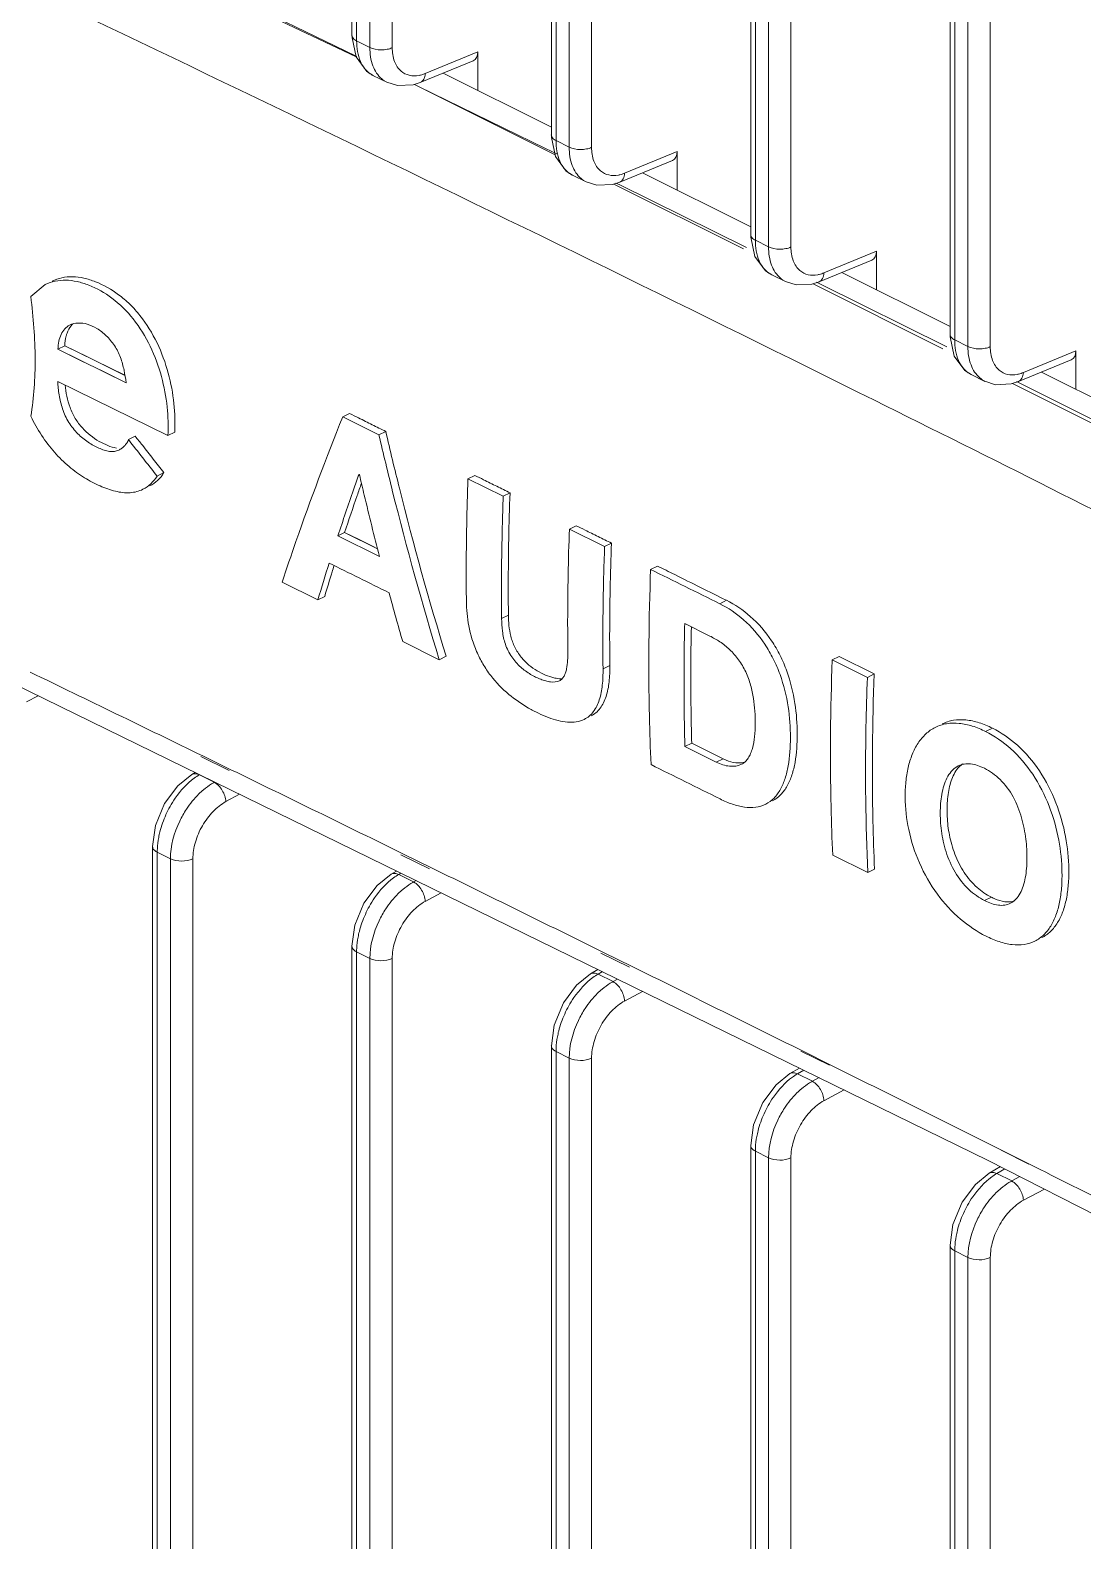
# Model space of a CAD drawing. Header units: millimetres. Extents: x 1177 to 4147, y 93 to 2194.
# Drawn here: x 3207.03 to 3230.02, y 859.82 to 892.83 of the extents above; entities that cross this region are included whole.
import ezdxf

# ---------------------------------------------------------------- set-up
doc = ezdxf.new("R2010")
doc.units = ezdxf.units.MM
doc.header["$LTSCALE"] = 0.1
doc.layers.get('0').update_dxf_attribs({"lineweight": 13})

# ---------------------------------------------------------------- blocks, each defined once
blk = doc.blocks.new('01')
for p, q in [((3520.217, 857.755), (3520.217, 941.059)), ((3520.363, 857.578), (3520.363, 940.883)), ((3520.776, 940.676), (3520.776, 857.372)), ((3521.474, 940.672), (3521.474, 857.368)), ((3526.44, 854.644), (3526.44, 937.948)), ((3526.586, 854.467), (3526.586, 937.771)), ((3526.998, 937.565), (3526.998, 854.261)), ((3527.696, 937.561), (3527.696, 854.256)), ((3532.662, 851.532), (3532.662, 934.837)), ((3532.809, 851.356), (3532.809, 934.66)), ((3533.221, 934.454), (3533.221, 851.15)), ((3533.919, 934.449), (3533.919, 851.145)), ((3538.885, 848.421), (3538.885, 931.726)), ((3539.031, 848.244), (3539.031, 931.549)), ((3539.443, 931.343), (3539.443, 848.038)), ((3540.141, 931.338), (3540.141, 848.034)), ((3515.664, 859.305), (3520.345, 857.084)), ((3516.075, 859.174), (3520.006, 857.27)), ((3520.006, 857.27), (3520.367, 857.094)), ((3520.363, 857.578), (3520.776, 857.372)), ((3522.505, 856.56), (3524.144, 857.235)), ((3524.144, 857.235), (3524.144, 856.035)), ((3522.351, 856.279), (3524.001, 856.959)), ((3520.873, 856.502), (3521.306, 856.285)), ((3521.301, 856.287), (3521.306, 856.285)), ((3521.301, 856.287), (3521.634, 856.181)), ((3523.067, 856.574), (3526.44, 854.887)), ((3522.166, 856.218), (3526.557, 854.023)), ((3522.167, 856.218), (3522.292, 856.157)), ((3522.292, 856.157), (3526.262, 854.218)), ((3526.586, 854.467), (3526.998, 854.261)), ((3526.262, 854.218), (3526.608, 854.048)), ((3528.728, 853.448), (3530.366, 854.124)), ((3530.366, 854.124), (3530.366, 852.924)), ((3528.574, 853.167), (3530.224, 853.847)), ((3529.289, 853.462), (3532.662, 851.776)), ((3527.096, 853.39), (3527.528, 853.174)), ((3527.524, 853.176), (3527.528, 853.174)), ((3527.524, 853.176), (3527.857, 853.07)), ((3528.389, 853.107), (3532.437, 851.083)), ((3528.456, 853.141), (3528.581, 853.08)), ((3528.581, 853.08), (3532.534, 851.132)), ((3532.809, 851.356), (3533.221, 851.15)), ((3534.796, 850.056), (3536.447, 850.736)), ((3534.95, 850.337), (3536.589, 851.012)), ((3536.589, 851.012), (3536.589, 849.813)), ((3533.318, 850.279), (3533.751, 850.063)), ((3535.512, 850.351), (3538.885, 848.665)), ((3510.189, 849.595), (3510.644, 849.969)), ((3533.747, 850.065), (3533.751, 850.063)), ((3533.747, 850.065), (3534.08, 849.959)), ((3534.611, 849.996), (3538.66, 847.971)), ((3534.719, 850.05), (3534.844, 849.989)), ((3534.844, 849.989), (3538.78, 848.032)), ((3511.25, 848.062), (3511.038, 847.956)), ((3511.038, 847.956), (3513.168, 846.909)), ((3511.25, 848.062), (3513.127, 847.139)), ((3539.031, 848.244), (3539.443, 848.038)), ((3541.173, 847.226), (3542.811, 847.901)), ((3542.811, 847.901), (3542.811, 846.701)), ((3541.019, 846.945), (3542.669, 847.625)), ((3514.474, 845.256), (3511.036, 846.947)), ((3539.541, 847.168), (3539.973, 846.951)), ((3539.969, 846.954), (3539.973, 846.951)), ((3539.969, 846.954), (3540.302, 846.847)), ((3540.834, 846.884), (3544.882, 844.86)), ((3540.956, 846.945), (3541.08, 846.884)), ((3541.08, 846.884), (3541.329, 846.759)), ((3541.735, 847.24), (3545.107, 845.553)), ((3541.329, 846.759), (3544.999, 844.918)), ((3520.142, 845.947), (3519.929, 845.841)), ((3519.929, 845.841), (3521.059, 845.283)), ((3513.451, 845.239), (3513.239, 845.133)), ((3514.686, 845.362), (3514.474, 845.256)), ((3521.271, 845.389), (3521.059, 845.283)), ((3514.348, 844.102), (3514.136, 843.996)), ((3520.451, 844.04), (3520.437, 844.047)), ((3524.049, 844.015), (3523.837, 843.909)), ((3523.837, 843.909), (3524.938, 843.364)), ((3525.15, 843.47), (3524.938, 843.364)), ((3519.989, 842.234), (3519.777, 842.128)), ((3519.989, 842.234), (3521.015, 841.727)), ((3527.216, 842.446), (3527.004, 842.34)), ((3527.004, 842.34), (3528.103, 841.795)), ((3519.777, 842.128), (3521.075, 841.486)), ((3519.777, 842.128), (3521.075, 841.486)), ((3520.853, 841.805), (3521.014, 841.726)), ((3528.315, 841.901), (3528.103, 841.795)), ((3529.751, 841.187), (3529.539, 841.081)), ((3519.154, 840.134), (3518.038, 840.685)), ((3519.366, 840.24), (3519.154, 840.134)), ((3531.906, 840.116), (3531.694, 840.01)), ((3525.101, 839.653), (3524.889, 839.547)), ((3531.386, 839.002), (3530.602, 839.392)), ((3507.527, 838.552), (3540.074, 822.635)), ((3522.944, 838.263), (3521.8, 838.828)), ((3523.156, 838.369), (3522.944, 838.263)), ((3535.421, 838.365), (3535.209, 838.259)), ((3535.421, 838.365), (3536.517, 837.818)), ((3528.265, 838.083), (3528.053, 837.977)), ((3535.209, 838.259), (3536.305, 837.712)), ((3536.517, 837.818), (3536.305, 837.712)), ((3510.421, 837.137), (3510.06, 836.943)), ((3540.207, 836.125), (3539.995, 836.019)), ((3530.822, 835.656), (3530.61, 835.55)), ((3530.61, 835.55), (3531.589, 835.063)), ((3530.822, 835.656), (3531.801, 835.169)), ((3515.495, 835.239), (3516.389, 834.8)), ((3515.563, 835.257), (3516.462, 834.819)), ((3531.801, 835.169), (3531.589, 835.063)), ((3515.218, 834.675), (3515.325, 834.739)), ((3515.455, 834.669), (3515.92, 834.436)), ((3516.71, 834.061), (3516.282, 833.832)), ((3513.994, 762.717), (3513.994, 832.432)), ((3514.141, 762.54), (3514.141, 832.256)), ((3514.141, 832.256), (3514.553, 832.05)), ((3514.553, 832.05), (3514.553, 762.334)), ((3515.251, 832.045), (3515.251, 762.329)), ((3521.74, 832.173), (3522.634, 831.734)), ((3521.828, 832.196), (3522.724, 831.757)), ((3536.317, 831.618), (3535.221, 832.165)), ((3521.441, 831.564), (3521.611, 831.665)), ((3521.677, 831.557), (3521.747, 831.598)), ((3521.677, 831.557), (3522.142, 831.325)), ((3522.22, 831.367), (3522.142, 831.325)), ((3536.529, 831.724), (3536.317, 831.618)), ((3522.999, 830.986), (3522.505, 830.72)), ((3540.178, 830.848), (3539.965, 830.741)), ((3520.217, 759.606), (3520.217, 829.321)), ((3520.363, 759.429), (3520.363, 829.144)), ((3520.363, 829.144), (3520.776, 828.938)), ((3520.776, 828.938), (3520.776, 759.223)), ((3521.474, 828.934), (3521.474, 759.218)), ((3527.984, 829.107), (3528.879, 828.668)), ((3528.068, 829.127), (3528.959, 828.686)), ((3527.663, 828.453), (3527.896, 828.591)), ((3527.9, 828.446), (3528.032, 828.525)), ((3527.9, 828.446), (3528.365, 828.214)), ((3528.509, 828.291), (3528.365, 828.214)), ((3529.288, 827.91), (3528.728, 827.609)), ((3526.44, 756.494), (3526.44, 826.21)), ((3526.586, 756.317), (3526.586, 826.033)), ((3526.586, 826.033), (3526.998, 825.827)), ((3526.998, 825.827), (3526.998, 756.111)), ((3527.696, 825.822), (3527.696, 756.107)), ((3534.229, 826.041), (3535.123, 825.602)), ((3534.28, 826.05), (3535.167, 825.608)), ((3533.886, 825.342), (3534.182, 825.517)), ((3534.122, 825.335), (3534.318, 825.451)), ((3534.122, 825.335), (3534.587, 825.102)), ((3534.798, 825.216), (3534.587, 825.102)), ((3535.577, 824.835), (3534.95, 824.498)), ((3532.662, 753.383), (3532.662, 823.099)), ((3532.809, 753.206), (3532.809, 822.922)), ((3532.809, 822.922), (3533.221, 822.716)), ((3540.478, 822.957), (3541.346, 822.515)), ((3540.489, 822.953), (3541.366, 822.514)), ((3533.221, 822.716), (3533.221, 753)), ((3533.919, 822.711), (3533.919, 752.995)), ((3540.074, 822.635), (3571.916, 806.359)), ((3540.108, 822.23), (3540.459, 822.439)), ((3540.345, 822.224), (3540.593, 822.37)), ((3540.345, 822.224), (3540.81, 821.991)), ((3541.066, 822.129), (3540.81, 821.991)), ((3541.828, 821.739), (3541.173, 821.387)), ((3538.885, 750.272), (3538.885, 819.987)), ((3539.031, 750.095), (3539.031, 819.811)), ((3539.031, 819.811), (3539.443, 819.604)), ((3539.443, 819.604), (3539.443, 749.889)), ((3540.141, 819.6), (3540.141, 749.884))]:
    blk.add_line(p, q)
for points in [[(3520.217, 857.755), (3520.219, 857.675), (3520.347, 857.076), (3520.679, 856.627), (3520.874, 856.501)], [(3521.634, 856.181), (3522.129, 856.206), (3522.351, 856.279)], [(3526.44, 854.644), (3526.441, 854.564), (3526.57, 853.965), (3526.902, 853.516), (3527.097, 853.39)], [(3527.857, 853.07), (3528.352, 853.095), (3528.574, 853.167)], [(3532.662, 851.533), (3532.664, 851.452), (3532.792, 850.853), (3533.125, 850.404), (3533.319, 850.279)], [(3534.08, 849.959), (3534.574, 849.983), (3534.796, 850.056)], [(3538.885, 848.421), (3538.886, 848.341), (3539.015, 847.742), (3539.347, 847.293), (3539.542, 847.167)], [(3511.038, 847.956), (3511.748, 847.607), (3512.458, 847.258), (3513.168, 846.909)], [(3511.25, 848.062), (3511.963, 847.714), (3512.667, 847.362), (3513.126, 847.138)], [(3514.474, 845.256), (3513.328, 845.82), (3512.182, 846.384), (3511.036, 846.947)], [(3540.302, 846.847), (3540.797, 846.872), (3541.019, 846.945)], [(3519.989, 842.234), (3520.423, 842.02), (3520.853, 841.805)], [(3515.218, 834.675), (3514.785, 834.329), (3514.37, 833.77), (3514.085, 833.082), (3513.994, 832.432)], [(3521.441, 831.564), (3521.008, 831.218), (3520.592, 830.659), (3520.308, 829.971), (3520.217, 829.321)], [(3527.663, 828.453), (3527.23, 828.106), (3526.815, 827.548), (3526.53, 826.859), (3526.44, 826.209)], [(3533.886, 825.342), (3533.453, 824.995), (3533.037, 824.437), (3532.753, 823.748), (3532.662, 823.098)], [(3540.108, 822.23), (3539.675, 821.884), (3539.26, 821.325), (3538.975, 820.637), (3538.885, 819.987)]]:
    blk.add_lwpolyline(points)
for centre, radius, start, end in [((3521.198, 857.152), 0.727, 235.4868, 243.4173), ((3521.662, 856.995), 0.794, 229.521, 243.0022), ((3527.421, 854.041), 0.727, 235.4868, 243.4173), ((3527.884, 853.884), 0.794, 229.521, 243.0022), ((3533.644, 850.93), 0.727, 235.4868, 243.4173), ((3534.107, 850.773), 0.794, 229.521, 243.0022), ((3539.866, 847.818), 0.727, 235.4868, 243.4173), ((3540.33, 847.661), 0.794, 229.521, 243.0022), ((3774.567, 1050.302), 332.245, 218.13547, 218.38522), ((3595.055, 817.416), 79.228, 162.47145, 163.33635), ((3595.786, 817.358), 79.772, 162.60951, 162.75934), ((3594.675, 817.702), 78.609, 162.75876, 163.33878), ((3614.983, 865.445), 96.91, 195.00666, 195.94179), ((2332.396, -1594.291), 2702.33, 64.034351, 64.161365), ((2357.627, -1542.481), 2644.703, 63.883278, 64.012693), ((3517.442, 832.056), 3.325, 150.8427, 155.6758), ((2382.414, -1491.921), 2588.394, 63.729365, 63.861212), ((3523.665, 828.944), 3.325, 150.8427, 155.6758), ((2406.772, -1442.574), 2533.363, 63.572578, 63.706887), ((3529.887, 825.833), 3.325, 150.8427, 155.6758), ((2430.703, -1394.424), 2479.594, 63.412261, 63.549682), ((3536.11, 822.722), 3.325, 150.8427, 155.6758), ((2436.932, -1381.945), 2465.647, 63.249336, 63.389138), ((3542.332, 819.611), 3.325, 150.8427, 155.6758)]:
    blk.add_arc(centre, radius, start, end)
for centre in [(3523.79, 857.412), (3530.013, 854.301), (3536.235, 851.19), (3542.458, 848.078)]:
    blk.add_ellipse(centre, major_axis=(-0.224, 0.448), ratio=0.611425, start_param=-3.185781, end_param=-2.255396)
for points, knots in [([(3547.494, 840.852), (3543.844, 842.702), (3529.13, 850.09), (3514.302, 857.253), (3503.103, 862.517)], [0, 0, 0, 0, 0.248513, 1, 1, 1, 1]), ([(3520.217, 857.755), (3520.217, 857.721), (3520.254, 857.642), (3520.323, 857.598), (3520.363, 857.578)], [0, 0, 0, 0, 0.433638, 1, 1, 1, 1]), ([(3520.578, 856.764), (3520.542, 856.817), (3520.406, 857.067), (3520.363, 857.359), (3520.363, 857.578)], [0, 0, 0, 0, 0.224494, 1, 1, 1, 1]), ([(3520.776, 857.372), (3520.882, 857.32), (3521.069, 857.29), (3521.306, 857.308), (3521.424, 857.341), (3521.474, 857.368)], [0, 0, 0, 0, 0.496425, 0.761892, 1, 1, 1, 1]), ([(3520.776, 857.372), (3520.776, 857.178), (3520.823, 856.815), (3521.022, 856.497), (3521.146, 856.391)], [0, 0, 0, 0, 0.543008, 1, 1, 1, 1]), ([(3521.474, 857.368), (3521.474, 857.222), (3521.509, 856.949), (3521.66, 856.711), (3521.753, 856.631)], [0, 0, 0, 0, 0.542318, 1, 1, 1, 1]), ([(3520.786, 856.553), (3520.766, 856.566), (3520.687, 856.627), (3520.621, 856.702), (3520.578, 856.764)], [0, 0, 0, 0, 0.243632, 1, 1, 1, 1]), ([(3521.753, 856.631), (3521.825, 856.57), (3522.008, 856.478), (3522.211, 856.482), (3522.31, 856.501)], [0, 0, 0, 0, 0.482954, 1, 1, 1, 1]), ([(3522.31, 856.501), (3522.327, 856.504), (3522.393, 856.518), (3522.457, 856.54), (3522.505, 856.56)], [0, 0, 0, 0, 0.242184, 1, 1, 1, 1]), ([(3522.505, 856.56), (3522.502, 856.498), (3522.481, 856.385), (3522.397, 856.298), (3522.351, 856.279)], [0, 0, 0, 0, 0.552524, 1, 1, 1, 1]), ([(3526.439, 854.644), (3526.439, 854.61), (3526.477, 854.531), (3526.546, 854.487), (3526.586, 854.467)], [0, 0, 0, 0, 0.433638, 1, 1, 1, 1]), ([(3526.801, 853.653), (3526.765, 853.705), (3526.628, 853.955), (3526.586, 854.247), (3526.586, 854.467)], [0, 0, 0, 0, 0.224494, 1, 1, 1, 1]), ([(3526.998, 854.261), (3527.104, 854.208), (3527.292, 854.178), (3527.528, 854.197), (3527.646, 854.23), (3527.696, 854.256)], [0, 0, 0, 0, 0.496425, 0.761892, 1, 1, 1, 1]), ([(3526.998, 854.261), (3526.998, 854.067), (3527.045, 853.704), (3527.245, 853.386), (3527.369, 853.28)], [0, 0, 0, 0, 0.543008, 1, 1, 1, 1]), ([(3527.696, 854.256), (3527.696, 854.111), (3527.732, 853.838), (3527.882, 853.599), (3527.976, 853.52)], [0, 0, 0, 0, 0.542318, 1, 1, 1, 1]), ([(3527.009, 853.442), (3526.989, 853.455), (3526.91, 853.515), (3526.843, 853.591), (3526.801, 853.653)], [0, 0, 0, 0, 0.243632, 1, 1, 1, 1]), ([(3527.976, 853.52), (3528.048, 853.458), (3528.231, 853.367), (3528.434, 853.371), (3528.533, 853.39)], [0, 0, 0, 0, 0.482954, 1, 1, 1, 1]), ([(3528.533, 853.39), (3528.549, 853.393), (3528.615, 853.407), (3528.68, 853.429), (3528.728, 853.448)], [0, 0, 0, 0, 0.242184, 1, 1, 1, 1]), ([(3528.728, 853.448), (3528.725, 853.387), (3528.704, 853.274), (3528.62, 853.186), (3528.574, 853.167)], [0, 0, 0, 0, 0.552524, 1, 1, 1, 1]), ([(3532.662, 851.533), (3532.662, 851.498), (3532.699, 851.42), (3532.768, 851.376), (3532.809, 851.356)], [0, 0, 0, 0, 0.433638, 1, 1, 1, 1]), ([(3533.023, 850.542), (3532.987, 850.594), (3532.851, 850.844), (3532.809, 851.136), (3532.809, 851.356)], [0, 0, 0, 0, 0.224494, 1, 1, 1, 1]), ([(3533.221, 851.15), (3533.327, 851.097), (3533.514, 851.067), (3533.751, 851.086), (3533.869, 851.118), (3533.919, 851.145)], [0, 0, 0, 0, 0.496425, 0.761892, 1, 1, 1, 1]), ([(3533.221, 851.15), (3533.221, 850.955), (3533.268, 850.593), (3533.467, 850.275), (3533.592, 850.168)], [0, 0, 0, 0, 0.543008, 1, 1, 1, 1]), ([(3533.919, 851.145), (3533.919, 850.999), (3533.954, 850.727), (3534.105, 850.488), (3534.198, 850.408)], [0, 0, 0, 0, 0.542318, 1, 1, 1, 1]), ([(3510.856, 850.075), (3510.953, 850.124), (3511.164, 850.197), (3511.504, 850.227), (3511.86, 850.18), (3512.359, 850.024), (3512.845, 849.743), (3513.293, 849.361), (3513.726, 848.88), (3514.164, 848.164), (3514.505, 847.226), (3514.681, 846.282), (3514.701, 845.66), (3514.686, 845.362)], [0, 0, 0, 0, 0.04622, 0.093973, 0.144493, 0.198327, 0.316251, 0.380819, 0.448998, 0.591949, 0.73562, 0.87275, 1, 1, 1, 1]), ([(3533.231, 850.33), (3533.212, 850.344), (3533.132, 850.404), (3533.066, 850.48), (3533.023, 850.542)], [0, 0, 0, 0, 0.243632, 1, 1, 1, 1]), ([(3534.198, 850.408), (3534.27, 850.347), (3534.453, 850.255), (3534.656, 850.259), (3534.755, 850.278)], [0, 0, 0, 0, 0.482954, 1, 1, 1, 1]), ([(3534.755, 850.278), (3534.772, 850.281), (3534.838, 850.296), (3534.903, 850.318), (3534.95, 850.337)], [0, 0, 0, 0, 0.242184, 1, 1, 1, 1]), ([(3534.95, 850.337), (3534.947, 850.276), (3534.926, 850.163), (3534.842, 850.075), (3534.796, 850.056)], [0, 0, 0, 0, 0.552524, 1, 1, 1, 1]), ([(3510.644, 849.969), (3510.741, 850.018), (3510.952, 850.091), (3511.292, 850.121), (3511.647, 850.074), (3512.146, 849.917), (3512.773, 849.558), (3513.435, 848.904), (3513.951, 848.058), (3514.293, 847.12), (3514.469, 846.176), (3514.489, 845.554), (3514.474, 845.256)], [0, 0, 0, 0, 0.046221, 0.09398, 0.144501, 0.198376, 0.316245, 0.448751, 0.591711, 0.735423, 0.872653, 1, 1, 1, 1]), ([(3510.196, 845.863), (3510.29, 846.45), (3510.373, 847.701), (3510.277, 848.949), (3510.189, 849.595)], [0, 0, 0, 0, 0.47727, 1, 1, 1, 1]), ([(3511.506, 848.739), (3511.487, 848.721), (3511.41, 848.641), (3511.357, 848.54), (3511.327, 848.46)], [0, 0, 0, 0, 0.23692, 1, 1, 1, 1]), ([(3513.168, 846.909), (3513.151, 847.039), (3513.109, 847.304), (3513.022, 847.633), (3512.914, 847.888), (3512.776, 848.125), (3512.566, 848.378), (3512.274, 848.603), (3511.973, 848.746), (3511.675, 848.789), (3511.486, 848.749), (3511.406, 848.709)], [0, 0, 0, 0, 0.136793, 0.279289, 0.351993, 0.424759, 0.564127, 0.691444, 0.805473, 0.906805, 1, 1, 1, 1]), ([(3511.406, 848.709), (3511.349, 848.68), (3511.241, 848.596), (3511.13, 848.415), (3511.061, 848.196), (3511.042, 848.038), (3511.038, 847.956)], [0, 0, 0, 0, 0.219056, 0.456114, 0.716761, 1, 1, 1, 1]), ([(3511.327, 848.46), (3511.316, 848.43), (3511.274, 848.301), (3511.255, 848.165), (3511.25, 848.062)], [0, 0, 0, 0, 0.237481, 1, 1, 1, 1]), ([(3538.885, 848.422), (3538.885, 848.387), (3538.922, 848.309), (3538.991, 848.265), (3539.031, 848.244)], [0, 0, 0, 0, 0.433638, 1, 1, 1, 1]), ([(3539.246, 847.431), (3539.21, 847.483), (3539.073, 847.733), (3539.031, 848.025), (3539.031, 848.244)], [0, 0, 0, 0, 0.224494, 1, 1, 1, 1]), ([(3539.443, 848.038), (3539.549, 847.986), (3539.737, 847.956), (3539.973, 847.975), (3540.091, 848.007), (3540.141, 848.034)], [0, 0, 0, 0, 0.496425, 0.761892, 1, 1, 1, 1]), ([(3539.443, 848.038), (3539.443, 847.844), (3539.49, 847.482), (3539.69, 847.163), (3539.814, 847.057)], [0, 0, 0, 0, 0.543008, 1, 1, 1, 1]), ([(3540.141, 848.034), (3540.141, 847.888), (3540.177, 847.616), (3540.327, 847.377), (3540.421, 847.297)], [0, 0, 0, 0, 0.542318, 1, 1, 1, 1]), ([(3539.454, 847.219), (3539.434, 847.233), (3539.355, 847.293), (3539.288, 847.369), (3539.246, 847.431)], [0, 0, 0, 0, 0.243632, 1, 1, 1, 1]), ([(3511.036, 846.947), (3511.041, 846.806), (3511.07, 846.517), (3511.173, 846.083), (3511.36, 845.663), (3511.644, 845.315), (3511.921, 845.088), (3512.149, 844.949), (3512.316, 844.867), (3512.481, 844.801), (3512.643, 844.759), (3512.799, 844.753), (3512.896, 844.783), (3512.939, 844.805)], [0, 0, 0, 0, 0.130916, 0.269111, 0.413166, 0.553672, 0.683107, 0.743477, 0.801043, 0.856205, 0.908042, 0.955592, 1, 1, 1, 1]), ([(3540.421, 847.297), (3540.493, 847.236), (3540.676, 847.144), (3540.879, 847.148), (3540.978, 847.167)], [0, 0, 0, 0, 0.482954, 1, 1, 1, 1]), ([(3540.978, 847.167), (3540.994, 847.17), (3541.06, 847.185), (3541.125, 847.206), (3541.173, 847.226)], [0, 0, 0, 0, 0.242184, 1, 1, 1, 1]), ([(3541.173, 847.226), (3541.17, 847.165), (3541.149, 847.051), (3541.065, 846.964), (3541.019, 846.945)], [0, 0, 0, 0, 0.552524, 1, 1, 1, 1]), ([(3511.263, 846.835), (3511.275, 846.718), (3511.312, 846.481), (3511.411, 846.128), (3511.568, 845.788), (3511.857, 845.409), (3512.214, 845.125), (3512.589, 844.943), (3512.774, 844.882), (3512.865, 844.869)], [0, 0, 0, 0, 0.129287, 0.264359, 0.403566, 0.540267, 0.787499, 0.898261, 1, 1, 1, 1]), ([(3520.142, 845.947), (3520.236, 845.9), (3520.472, 845.786), (3520.847, 845.596), (3521.13, 845.459), (3521.271, 845.389)], [0, 0, 0, 0, 0.250578, 0.624464, 1, 1, 1, 1]), ([(3513.694, 843.581), (3513.57, 843.519), (3513.278, 843.447), (3512.815, 843.507), (3512.338, 843.68), (3511.85, 843.939), (3511.369, 844.289), (3510.915, 844.734), (3510.513, 845.262), (3510.293, 845.657), (3510.196, 845.863)], [0, 0, 0, 0, 0.092246, 0.193674, 0.30617, 0.428171, 0.559747, 0.700792, 0.848959, 1, 1, 1, 1]), ([(3518.038, 840.685), (3518.178, 841.108), (3518.767, 842.842), (3519.413, 844.556), (3519.929, 845.841)], [0, 0, 0, 0, 0.243744, 1, 1, 1, 1]), ([(3512.939, 844.805), (3512.971, 844.821), (3513.032, 844.861), (3513.117, 844.932), (3513.195, 845.02), (3513.228, 845.093), (3513.239, 845.133)], [0, 0, 0, 0, 0.237552, 0.478593, 0.727594, 1, 1, 1, 1]), ([(3513.451, 845.239), (3513.526, 845.144), (3513.66, 844.981), (3513.845, 844.743), (3514.062, 844.453), (3514.236, 844.244), (3514.348, 844.102)], [0, 0, 0, 0, 0.250334, 0.437613, 0.624535, 1, 1, 1, 1]), ([(3521.059, 845.283), (3521.197, 844.689), (3521.764, 842.333), (3522.411, 839.997), (3522.944, 838.263)], [0, 0, 0, 0, 0.251368, 1, 1, 1, 1]), ([(3521.271, 845.389), (3521.409, 844.795), (3521.976, 842.44), (3522.623, 840.103), (3523.156, 838.369)], [0, 0, 0, 0, 0.251368, 1, 1, 1, 1]), ([(3514.348, 844.102), (3514.292, 844.014), (3514.164, 843.853), (3513.996, 843.731), (3513.907, 843.687)], [0, 0, 0, 0, 0.511606, 1, 1, 1, 1]), ([(3520.437, 844.047), (3520.38, 843.886), (3520.154, 843.248), (3519.936, 842.608), (3519.777, 842.128)], [0, 0, 0, 0, 0.252251, 1, 1, 1, 1]), ([(3520.451, 844.04), (3520.5, 843.826), (3520.7, 842.973), (3520.911, 842.122), (3521.075, 841.486)], [0, 0, 0, 0, 0.250539, 1, 1, 1, 1]), ([(3514.136, 843.996), (3514.08, 843.908), (3513.952, 843.747), (3513.783, 843.626), (3513.694, 843.581)], [0, 0, 0, 0, 0.511845, 1, 1, 1, 1]), ([(3520.513, 843.77), (3520.468, 843.641), (3520.29, 843.131), (3520.116, 842.618), (3519.989, 842.234)], [0, 0, 0, 0, 0.251807, 1, 1, 1, 1]), ([(3523.788, 840.092), (3523.785, 840.407), (3523.778, 841.68), (3523.802, 842.953), (3523.837, 843.909)], [0, 0, 0, 0, 0.247788, 1, 1, 1, 1]), ([(3524.049, 844.015), (3524.141, 843.97), (3524.371, 843.858), (3524.736, 843.673), (3525.012, 843.538), (3525.15, 843.47)], [0, 0, 0, 0, 0.250456, 0.624578, 1, 1, 1, 1]), ([(3524.938, 843.364), (3524.926, 843.043), (3524.887, 841.771), (3524.878, 840.498), (3524.889, 839.547)], [0, 0, 0, 0, 0.252232, 1, 1, 1, 1]), ([(3525.101, 839.653), (3525.097, 839.968), (3525.091, 841.241), (3525.115, 842.514), (3525.15, 843.47)], [0, 0, 0, 0, 0.247771, 1, 1, 1, 1]), ([(3526.955, 838.522), (3526.951, 838.838), (3526.944, 840.11), (3526.969, 841.383), (3527.004, 842.34)], [0, 0, 0, 0, 0.247743, 1, 1, 1, 1]), ([(3527.216, 842.446), (3527.308, 842.4), (3527.537, 842.288), (3527.903, 842.104), (3528.178, 841.969), (3528.315, 841.901)], [0, 0, 0, 0, 0.250356, 0.624671, 1, 1, 1, 1]), ([(3528.103, 841.795), (3528.091, 841.474), (3528.051, 840.202), (3528.042, 838.928), (3528.053, 837.977)], [0, 0, 0, 0, 0.252273, 1, 1, 1, 1]), ([(3528.265, 838.083), (3528.262, 838.398), (3528.255, 839.671), (3528.28, 840.944), (3528.315, 841.901)], [0, 0, 0, 0, 0.247731, 1, 1, 1, 1]), ([(3529.751, 841.187), (3529.931, 841.098), (3530.38, 840.877), (3531.097, 840.516), (3531.636, 840.25), (3531.906, 840.116)], [0, 0, 0, 0, 0.250262, 0.62476, 1, 1, 1, 1]), ([(3529.551, 834.988), (3529.529, 835.487), (3529.464, 837.518), (3529.482, 839.551), (3529.539, 841.082)], [0, 0, 0, 0, 0.246178, 1, 1, 1, 1]), ([(3527.469, 836.401), (3527.391, 836.362), (3527.216, 836.31), (3526.935, 836.305), (3526.641, 836.358), (3526.339, 836.456), (3526.033, 836.59), (3525.61, 836.812), (3525.081, 837.175), (3524.612, 837.657), (3524.297, 838.125), (3524.04, 838.634), (3523.838, 839.294), (3523.791, 839.833), (3523.788, 840.092)], [0, 0, 0, 0, 0.044342, 0.091355, 0.141925, 0.195856, 0.252732, 0.312068, 0.438837, 0.578302, 0.651706, 0.725598, 0.868108, 1, 1, 1, 1]), ([(3531.694, 840.01), (3531.962, 839.877), (3532.495, 839.517), (3533.03, 838.892), (3533.377, 838.293), (3533.652, 837.646), (3533.856, 836.819), (3533.922, 835.857), (3533.877, 835.104), (3533.75, 834.565), (3533.608, 834.221), (3533.408, 833.936), (3533.227, 833.803), (3533.132, 833.756)], [0, 0, 0, 0, 0.123269, 0.261371, 0.334355, 0.407799, 0.550079, 0.68237, 0.803496, 0.858711, 0.909586, 0.956198, 1, 1, 1, 1]), ([(3531.905, 840.116), (3532.173, 839.983), (3532.707, 839.623), (3533.242, 838.998), (3533.59, 838.399), (3533.864, 837.752), (3534.068, 836.925), (3534.135, 835.964), (3534.089, 835.211), (3533.963, 834.672), (3533.82, 834.327), (3533.62, 834.043), (3533.44, 833.909), (3533.344, 833.861)], [0, 0, 0, 0, 0.123267, 0.261406, 0.334378, 0.407839, 0.550129, 0.682362, 0.803432, 0.858684, 0.909556, 0.956184, 1, 1, 1, 1]), ([(3524.889, 839.547), (3524.89, 839.416), (3524.905, 839.146), (3524.976, 838.806), (3525.087, 838.54), (3525.234, 838.29), (3525.461, 838.026), (3525.781, 837.803), (3526.05, 837.67), (3526.262, 837.598), (3526.455, 837.557), (3526.61, 837.563), (3526.693, 837.604)], [0, 0, 0, 0, 0.130275, 0.269446, 0.342673, 0.416539, 0.557932, 0.685369, 0.801965, 0.856513, 0.907994, 1, 1, 1, 1]), ([(3525.101, 839.653), (3525.102, 839.545), (3525.113, 839.324), (3525.167, 838.984), (3525.29, 838.646), (3525.484, 838.342), (3525.726, 838.095), (3525.989, 837.912), (3526.253, 837.782), (3526.432, 837.717), (3526.52, 837.695)], [0, 0, 0, 0, 0.123364, 0.253398, 0.391478, 0.531264, 0.66346, 0.784305, 0.895922, 1, 1, 1, 1]), ([(3530.602, 839.392), (3530.595, 839.069), (3530.573, 837.788), (3530.583, 836.507), (3530.61, 835.55)], [0, 0, 0, 0, 0.25242, 1, 1, 1, 1]), ([(3530.822, 835.656), (3530.813, 835.956), (3530.788, 837.166), (3530.791, 838.377), (3530.81, 839.287)], [0, 0, 0, 0, 0.247705, 1, 1, 1, 1]), ([(3532.805, 836.257), (3532.804, 836.523), (3532.783, 836.932), (3532.67, 837.477), (3532.519, 837.888), (3532.295, 838.263), (3532.022, 838.582), (3531.713, 838.825), (3531.494, 838.948), (3531.386, 839.002)], [0, 0, 0, 0, 0.243245, 0.373042, 0.507721, 0.642345, 0.770766, 0.889493, 1, 1, 1, 1]), ([(3526.693, 837.604), (3526.723, 837.62), (3526.78, 837.661), (3526.842, 837.751), (3526.886, 837.858), (3526.929, 838.022), (3526.953, 838.246), (3526.956, 838.428), (3526.955, 838.522)], [0, 0, 0, 0, 0.101261, 0.208717, 0.325137, 0.449607, 0.716707, 1, 1, 1, 1]), ([(3528.053, 837.977), (3528.055, 837.806), (3528.046, 837.479), (3527.96, 837.02), (3527.806, 836.691), (3527.628, 836.497), (3527.523, 836.428), (3527.469, 836.401)], [0, 0, 0, 0, 0.290739, 0.555714, 0.789297, 0.896437, 1, 1, 1, 1]), ([(3528.266, 838.083), (3528.267, 837.912), (3528.257, 837.584), (3528.174, 837.125), (3528.017, 836.797), (3527.84, 836.604), (3527.736, 836.534), (3527.681, 836.507)], [0, 0, 0, 0, 0.290906, 0.556133, 0.789353, 0.89639, 1, 1, 1, 1]), ([(3535.221, 832.165), (3535.199, 832.664), (3535.132, 834.695), (3535.151, 836.728), (3535.209, 838.259)], [0, 0, 0, 0, 0.246128, 1, 1, 1, 1]), ([(3526.52, 837.695), (3526.543, 837.69), (3526.629, 837.672), (3526.719, 837.665), (3526.783, 837.674)], [0, 0, 0, 0, 0.262857, 1, 1, 1, 1]), ([(3536.305, 837.712), (3536.285, 837.196), (3536.228, 835.166), (3536.25, 833.132), (3536.317, 831.618)], [0, 0, 0, 0, 0.253876, 1, 1, 1, 1]), ([(3536.529, 831.724), (3536.507, 832.224), (3536.44, 834.254), (3536.459, 836.287), (3536.517, 837.818)], [0, 0, 0, 0, 0.246125, 1, 1, 1, 1]), ([(3532.371, 834.997), (3532.414, 835.018), (3532.496, 835.075), (3532.592, 835.193), (3532.666, 835.336), (3532.742, 835.558), (3532.795, 835.868), (3532.805, 836.125), (3532.805, 836.257)], [0, 0, 0, 0, 0.102928, 0.210439, 0.325564, 0.448306, 0.713642, 1, 1, 1, 1]), ([(3540.007, 829.635), (3539.723, 829.777), (3539.159, 830.158), (3538.446, 830.937), (3537.9, 831.895), (3537.565, 832.927), (3537.469, 833.791), (3537.496, 834.441), (3537.565, 834.89), (3537.689, 835.3), (3537.872, 835.659), (3538.113, 835.954), (3538.316, 836.097), (3538.423, 836.15)], [0, 0, 0, 0, 0.122915, 0.260851, 0.405686, 0.546884, 0.678366, 0.740018, 0.798614, 0.853748, 0.905305, 0.953695, 1, 1, 1, 1]), ([(3538.423, 836.15), (3538.534, 836.206), (3538.782, 836.284), (3539.18, 836.291), (3539.593, 836.199), (3539.861, 836.086), (3539.995, 836.019)], [0, 0, 0, 0, 0.228822, 0.467969, 0.724419, 1, 1, 1, 1]), ([(3538.635, 836.256), (3538.747, 836.312), (3538.994, 836.39), (3539.392, 836.397), (3539.805, 836.305), (3540.073, 836.192), (3540.207, 836.125)], [0, 0, 0, 0, 0.228816, 0.467961, 0.724526, 1, 1, 1, 1]), ([(3539.995, 836.019), (3540.276, 835.878), (3540.833, 835.493), (3541.511, 834.691), (3542.007, 833.71), (3542.302, 832.664), (3542.39, 831.797), (3542.373, 831.146), (3542.315, 830.702), (3542.206, 830.299), (3542.043, 829.95), (3541.824, 829.665), (3541.635, 829.53), (3541.536, 829.48)], [0, 0, 0, 0, 0.123383, 0.261537, 0.40772, 0.551297, 0.685216, 0.747598, 0.806239, 0.86056, 0.91043, 0.956411, 1, 1, 1, 1]), ([(3540.207, 836.125), (3540.488, 835.984), (3541.045, 835.6), (3541.723, 834.797), (3542.219, 833.816), (3542.514, 832.77), (3542.602, 831.903), (3542.585, 831.252), (3542.527, 830.808), (3542.418, 830.405), (3542.256, 830.056), (3542.036, 829.771), (3541.847, 829.636), (3541.748, 829.586)], [0, 0, 0, 0, 0.123367, 0.261497, 0.407672, 0.551283, 0.685194, 0.747617, 0.806227, 0.860546, 0.910438, 0.956422, 1, 1, 1, 1]), ([(3531.589, 835.063), (3531.719, 834.998), (3531.978, 834.911), (3532.261, 834.941), (3532.371, 834.997)], [0, 0, 0, 0, 0.539346, 1, 1, 1, 1]), ([(3531.801, 835.169), (3531.834, 835.153), (3531.96, 835.096), (3532.095, 835.059), (3532.195, 835.047)], [0, 0, 0, 0, 0.26529, 1, 1, 1, 1]), ([(3532.195, 835.047), (3532.221, 835.044), (3532.317, 835.036), (3532.416, 835.044), (3532.485, 835.064)], [0, 0, 0, 0, 0.261614, 1, 1, 1, 1]), ([(3515.218, 834.676), (3515.25, 834.695), (3515.335, 834.712), (3515.415, 834.687), (3515.455, 834.669)], [0, 0, 0, 0, 0.45944, 1, 1, 1, 1]), ([(3539.141, 834.948), (3539.075, 834.914), (3538.949, 834.82), (3538.809, 834.624), (3538.707, 834.389), (3538.611, 834.031), (3538.565, 833.536), (3538.599, 832.908), (3538.741, 832.253), (3539.016, 831.617), (3539.428, 831.084), (3539.785, 830.832), (3539.965, 830.741)], [0, 0, 0, 0, 0.046051, 0.094828, 0.147243, 0.203069, 0.323032, 0.452102, 0.589931, 0.73454, 0.875631, 1, 1, 1, 1]), ([(3539.1, 834.836), (3539.009, 834.714), (3538.878, 834.411), (3538.793, 833.911), (3538.784, 833.36), (3538.853, 832.777), (3539.019, 832.181), (3539.299, 831.616), (3539.691, 831.151), (3540.015, 830.929), (3540.178, 830.848)], [0, 0, 0, 0, 0.10101, 0.213679, 0.335212, 0.464515, 0.601507, 0.743243, 0.879452, 1, 1, 1, 1]), ([(3539.278, 835.01), (3539.262, 834.998), (3539.195, 834.948), (3539.138, 834.886), (3539.1, 834.836)], [0, 0, 0, 0, 0.244993, 1, 1, 1, 1]), ([(3539.957, 834.873), (3539.887, 834.908), (3539.748, 834.967), (3539.534, 835.018), (3539.327, 835.017), (3539.199, 834.977), (3539.141, 834.948)], [0, 0, 0, 0, 0.276703, 0.533966, 0.77269, 1, 1, 1, 1]), ([(3540.769, 830.658), (3540.832, 830.69), (3540.951, 830.781), (3541.082, 830.972), (3541.176, 831.202), (3541.262, 831.558), (3541.298, 832.052), (3541.263, 832.68), (3541.135, 833.34), (3540.884, 833.984), (3540.49, 834.528), (3540.136, 834.783), (3539.957, 834.873)], [0, 0, 0, 0, 0.044147, 0.091212, 0.142418, 0.197675, 0.31807, 0.448691, 0.588278, 0.734073, 0.87543, 1, 1, 1, 1]), ([(3514.538, 833.676), (3514.588, 833.766), (3514.794, 834.097), (3515.063, 834.394), (3515.295, 834.563)], [0, 0, 0, 0, 0.264322, 1, 1, 1, 1]), ([(3515.581, 834.202), (3515.531, 834.161), (3515.332, 833.979), (3515.162, 833.767), (3515.05, 833.596)], [0, 0, 0, 0, 0.240639, 1, 1, 1, 1]), ([(3515.92, 834.436), (3515.891, 834.42), (3515.772, 834.351), (3515.661, 834.27), (3515.581, 834.202)], [0, 0, 0, 0, 0.24092, 1, 1, 1, 1]), ([(3516.282, 833.832), (3516.277, 833.955), (3516.192, 834.19), (3516.024, 834.381), (3515.92, 834.436)], [0, 0, 0, 0, 0.511053, 1, 1, 1, 1]), ([(3516.282, 833.832), (3516.135, 833.752), (3515.855, 833.528), (3515.53, 833.09), (3515.311, 832.583), (3515.251, 832.22), (3515.251, 832.045)], [0, 0, 0, 0, 0.234324, 0.493124, 0.755655, 1, 1, 1, 1]), ([(3533.132, 833.756), (3533.034, 833.707), (3532.813, 833.64), (3532.453, 833.649), (3532.078, 833.747), (3531.831, 833.854), (3531.706, 833.916)], [0, 0, 0, 0, 0.220828, 0.4577, 0.717876, 1, 1, 1, 1]), ([(3514.185, 832.712), (3514.196, 832.772), (3514.25, 833.016), (3514.334, 833.253), (3514.412, 833.425)], [0, 0, 0, 0, 0.244225, 1, 1, 1, 1]), ([(3515.05, 833.596), (3514.972, 833.477), (3514.704, 833.002), (3514.553, 832.453), (3514.553, 832.05)], [0, 0, 0, 0, 0.260717, 1, 1, 1, 1]), ([(3514.141, 832.256), (3514.141, 832.293), (3514.145, 832.446), (3514.164, 832.598), (3514.185, 832.712)], [0, 0, 0, 0, 0.241689, 1, 1, 1, 1]), ([(3513.994, 832.432), (3513.994, 832.415), (3514.012, 832.336), (3514.085, 832.284), (3514.141, 832.256)], [0, 0, 0, 0, 0.209565, 1, 1, 1, 1]), ([(3515.251, 832.045), (3515.143, 831.994), (3514.901, 831.957), (3514.659, 831.997), (3514.553, 832.05)], [0, 0, 0, 0, 0.501917, 1, 1, 1, 1]), ([(3520.761, 830.565), (3520.811, 830.655), (3521.017, 830.986), (3521.286, 831.282), (3521.518, 831.452)], [0, 0, 0, 0, 0.264322, 1, 1, 1, 1]), ([(3521.441, 831.564), (3521.473, 831.583), (3521.558, 831.601), (3521.638, 831.576), (3521.677, 831.557)], [0, 0, 0, 0, 0.45944, 1, 1, 1, 1]), ([(3522.142, 831.325), (3522.113, 831.309), (3521.994, 831.24), (3521.883, 831.158), (3521.803, 831.091)], [0, 0, 0, 0, 0.24092, 1, 1, 1, 1]), ([(3522.505, 830.72), (3522.499, 830.844), (3522.414, 831.079), (3522.247, 831.27), (3522.142, 831.325)], [0, 0, 0, 0, 0.511053, 1, 1, 1, 1]), ([(3521.803, 831.091), (3521.754, 831.049), (3521.555, 830.868), (3521.385, 830.656), (3521.272, 830.485)], [0, 0, 0, 0, 0.240639, 1, 1, 1, 1]), ([(3540.178, 830.848), (3540.212, 830.83), (3540.346, 830.768), (3540.489, 830.723), (3540.596, 830.709)], [0, 0, 0, 0, 0.264775, 1, 1, 1, 1]), ([(3521.272, 830.485), (3521.194, 830.366), (3520.927, 829.891), (3520.776, 829.341), (3520.776, 828.938)], [0, 0, 0, 0, 0.260717, 1, 1, 1, 1]), ([(3522.505, 830.72), (3522.357, 830.641), (3522.077, 830.417), (3521.753, 829.978), (3521.533, 829.472), (3521.474, 829.108), (3521.474, 828.934)], [0, 0, 0, 0, 0.234324, 0.493124, 0.755655, 1, 1, 1, 1]), ([(3539.965, 830.741), (3540.036, 830.706), (3540.174, 830.646), (3540.386, 830.594), (3540.588, 830.592), (3540.713, 830.63), (3540.769, 830.658)], [0, 0, 0, 0, 0.281483, 0.540643, 0.777667, 1, 1, 1, 1]), ([(3540.596, 830.709), (3540.621, 830.705), (3540.718, 830.697), (3540.817, 830.707), (3540.886, 830.727)], [0, 0, 0, 0, 0.261942, 1, 1, 1, 1]), ([(3520.408, 829.601), (3520.419, 829.661), (3520.473, 829.905), (3520.557, 830.142), (3520.635, 830.314)], [0, 0, 0, 0, 0.244225, 1, 1, 1, 1]), ([(3520.363, 829.144), (3520.363, 829.181), (3520.367, 829.334), (3520.386, 829.487), (3520.408, 829.601)], [0, 0, 0, 0, 0.241689, 1, 1, 1, 1]), ([(3541.536, 829.48), (3541.431, 829.427), (3541.194, 829.355), (3540.809, 829.357), (3540.406, 829.454), (3540.141, 829.568), (3540.007, 829.635)], [0, 0, 0, 0, 0.221535, 0.457982, 0.717134, 1, 1, 1, 1]), ([(3520.217, 829.321), (3520.217, 829.304), (3520.234, 829.225), (3520.308, 829.172), (3520.363, 829.144)], [0, 0, 0, 0, 0.209565, 1, 1, 1, 1]), ([(3521.474, 828.934), (3521.366, 828.883), (3521.124, 828.846), (3520.882, 828.885), (3520.776, 828.938)], [0, 0, 0, 0, 0.501917, 1, 1, 1, 1]), ([(3527.663, 828.453), (3527.695, 828.472), (3527.78, 828.49), (3527.86, 828.465), (3527.9, 828.446)], [0, 0, 0, 0, 0.45944, 1, 1, 1, 1]), ([(3526.983, 827.453), (3527.034, 827.543), (3527.239, 827.875), (3527.508, 828.171), (3527.74, 828.341)], [0, 0, 0, 0, 0.264322, 1, 1, 1, 1]), ([(3528.365, 828.214), (3528.336, 828.198), (3528.217, 828.129), (3528.106, 828.047), (3528.026, 827.98)], [0, 0, 0, 0, 0.24092, 1, 1, 1, 1]), ([(3528.728, 827.609), (3528.722, 827.732), (3528.637, 827.968), (3528.469, 828.158), (3528.365, 828.214)], [0, 0, 0, 0, 0.511053, 1, 1, 1, 1]), ([(3528.026, 827.98), (3527.976, 827.938), (3527.777, 827.756), (3527.607, 827.544), (3527.495, 827.374)], [0, 0, 0, 0, 0.240639, 1, 1, 1, 1]), ([(3528.728, 827.609), (3528.58, 827.53), (3528.3, 827.305), (3527.975, 826.867), (3527.756, 826.36), (3527.696, 825.997), (3527.696, 825.822)], [0, 0, 0, 0, 0.234324, 0.493124, 0.755655, 1, 1, 1, 1]), ([(3526.63, 826.489), (3526.641, 826.549), (3526.695, 826.794), (3526.779, 827.031), (3526.857, 827.203)], [0, 0, 0, 0, 0.244225, 1, 1, 1, 1]), ([(3527.495, 827.374), (3527.417, 827.255), (3527.15, 826.78), (3526.998, 826.23), (3526.998, 825.827)], [0, 0, 0, 0, 0.260717, 1, 1, 1, 1]), ([(3526.439, 826.209), (3526.44, 826.193), (3526.457, 826.113), (3526.53, 826.061), (3526.586, 826.033)], [0, 0, 0, 0, 0.209565, 1, 1, 1, 1]), ([(3526.586, 826.033), (3526.586, 826.07), (3526.59, 826.223), (3526.609, 826.375), (3526.63, 826.489)], [0, 0, 0, 0, 0.241689, 1, 1, 1, 1]), ([(3527.696, 825.822), (3527.588, 825.771), (3527.346, 825.735), (3527.104, 825.774), (3526.998, 825.827)], [0, 0, 0, 0, 0.501917, 1, 1, 1, 1]), ([(3533.206, 824.342), (3533.256, 824.432), (3533.462, 824.764), (3533.731, 825.06), (3533.963, 825.23)], [0, 0, 0, 0, 0.264322, 1, 1, 1, 1]), ([(3533.886, 825.342), (3533.918, 825.361), (3534.003, 825.378), (3534.083, 825.354), (3534.122, 825.335)], [0, 0, 0, 0, 0.45944, 1, 1, 1, 1]), ([(3534.248, 824.869), (3534.199, 824.827), (3534, 824.645), (3533.83, 824.433), (3533.718, 824.262)], [0, 0, 0, 0, 0.240639, 1, 1, 1, 1]), ([(3534.587, 825.102), (3534.558, 825.086), (3534.439, 825.017), (3534.328, 824.936), (3534.248, 824.869)], [0, 0, 0, 0, 0.24092, 1, 1, 1, 1]), ([(3534.95, 824.498), (3534.945, 824.621), (3534.86, 824.857), (3534.692, 825.047), (3534.587, 825.102)], [0, 0, 0, 0, 0.511053, 1, 1, 1, 1]), ([(3533.718, 824.262), (3533.639, 824.143), (3533.372, 823.669), (3533.221, 823.119), (3533.221, 822.716)], [0, 0, 0, 0, 0.260717, 1, 1, 1, 1]), ([(3534.95, 824.498), (3534.802, 824.419), (3534.522, 824.194), (3534.198, 823.756), (3533.979, 823.249), (3533.919, 822.886), (3533.919, 822.711)], [0, 0, 0, 0, 0.234324, 0.493124, 0.755655, 1, 1, 1, 1]), ([(3532.853, 823.378), (3532.864, 823.438), (3532.918, 823.682), (3533.002, 823.92), (3533.08, 824.092)], [0, 0, 0, 0, 0.244225, 1, 1, 1, 1]), ([(3532.809, 822.922), (3532.809, 822.959), (3532.812, 823.112), (3532.831, 823.264), (3532.853, 823.378)], [0, 0, 0, 0, 0.241689, 1, 1, 1, 1]), ([(3532.662, 823.098), (3532.662, 823.082), (3532.679, 823.002), (3532.753, 822.95), (3532.809, 822.922)], [0, 0, 0, 0, 0.209565, 1, 1, 1, 1]), ([(3533.919, 822.711), (3533.811, 822.66), (3533.569, 822.623), (3533.327, 822.663), (3533.221, 822.716)], [0, 0, 0, 0, 0.501917, 1, 1, 1, 1]), ([(3539.428, 821.231), (3539.479, 821.321), (3539.684, 821.652), (3539.953, 821.949), (3540.185, 822.118)], [0, 0, 0, 0, 0.264322, 1, 1, 1, 1]), ([(3540.108, 822.231), (3540.141, 822.25), (3540.225, 822.267), (3540.305, 822.242), (3540.345, 822.224)], [0, 0, 0, 0, 0.45944, 1, 1, 1, 1]), ([(3540.81, 821.991), (3540.781, 821.975), (3540.662, 821.906), (3540.551, 821.824), (3540.471, 821.757)], [0, 0, 0, 0, 0.24092, 1, 1, 1, 1]), ([(3541.173, 821.387), (3541.167, 821.51), (3541.082, 821.745), (3540.914, 821.936), (3540.81, 821.991)], [0, 0, 0, 0, 0.511053, 1, 1, 1, 1]), ([(3540.471, 821.757), (3540.421, 821.716), (3540.223, 821.534), (3540.052, 821.322), (3539.94, 821.151)], [0, 0, 0, 0, 0.240639, 1, 1, 1, 1]), ([(3541.173, 821.387), (3541.025, 821.307), (3540.745, 821.083), (3540.42, 820.645), (3540.201, 820.138), (3540.141, 819.775), (3540.141, 819.6)], [0, 0, 0, 0, 0.234324, 0.493124, 0.755655, 1, 1, 1, 1]), ([(3539.075, 820.267), (3539.086, 820.327), (3539.14, 820.571), (3539.224, 820.808), (3539.302, 820.98)], [0, 0, 0, 0, 0.244225, 1, 1, 1, 1]), ([(3539.94, 821.151), (3539.862, 821.032), (3539.595, 820.557), (3539.443, 820.008), (3539.443, 819.604)], [0, 0, 0, 0, 0.260717, 1, 1, 1, 1]), ([(3538.885, 819.987), (3538.885, 819.97), (3538.902, 819.891), (3538.975, 819.838), (3539.031, 819.811)], [0, 0, 0, 0, 0.209565, 1, 1, 1, 1]), ([(3539.031, 819.811), (3539.031, 819.848), (3539.035, 820), (3539.054, 820.153), (3539.075, 820.267)], [0, 0, 0, 0, 0.241689, 1, 1, 1, 1]), ([(3540.141, 819.6), (3540.034, 819.549), (3539.791, 819.512), (3539.549, 819.552), (3539.443, 819.604)], [0, 0, 0, 0, 0.501917, 1, 1, 1, 1])]:
    blk.add_open_spline(points, degree=3, knots=knots)
for points in [[(3521.378, 840.352), (3520.754, 840.661), (3520.13, 840.969), (3519.506, 841.277)], [(3529.539, 841.081), (3530.257, 840.724), (3530.976, 840.367), (3531.694, 840.01)], [(3515.295, 834.563), (3515.346, 834.601), (3515.4, 834.636), (3515.455, 834.669)], [(3531.706, 833.916), (3530.987, 834.274), (3530.269, 834.631), (3529.551, 834.988)], [(3521.518, 831.452), (3521.569, 831.49), (3521.622, 831.525), (3521.677, 831.557)], [(3527.74, 828.341), (3527.792, 828.379), (3527.845, 828.414), (3527.9, 828.446)], [(3533.963, 825.23), (3534.014, 825.267), (3534.067, 825.303), (3534.122, 825.335)], [(3540.185, 822.118), (3540.237, 822.156), (3540.29, 822.191), (3540.345, 822.224)]]:
    blk.add_open_spline(points, degree=3)

msp = doc.modelspace()

# ---------------------------------------------------------------- block references
at = {"xscale": 0.7, "yscale": 0.7, "zscale": 0.7}
msp.add_blockref('01', (749.903, 292.29), dxfattribs=at)

doc.saveas('drawing.dxf')
